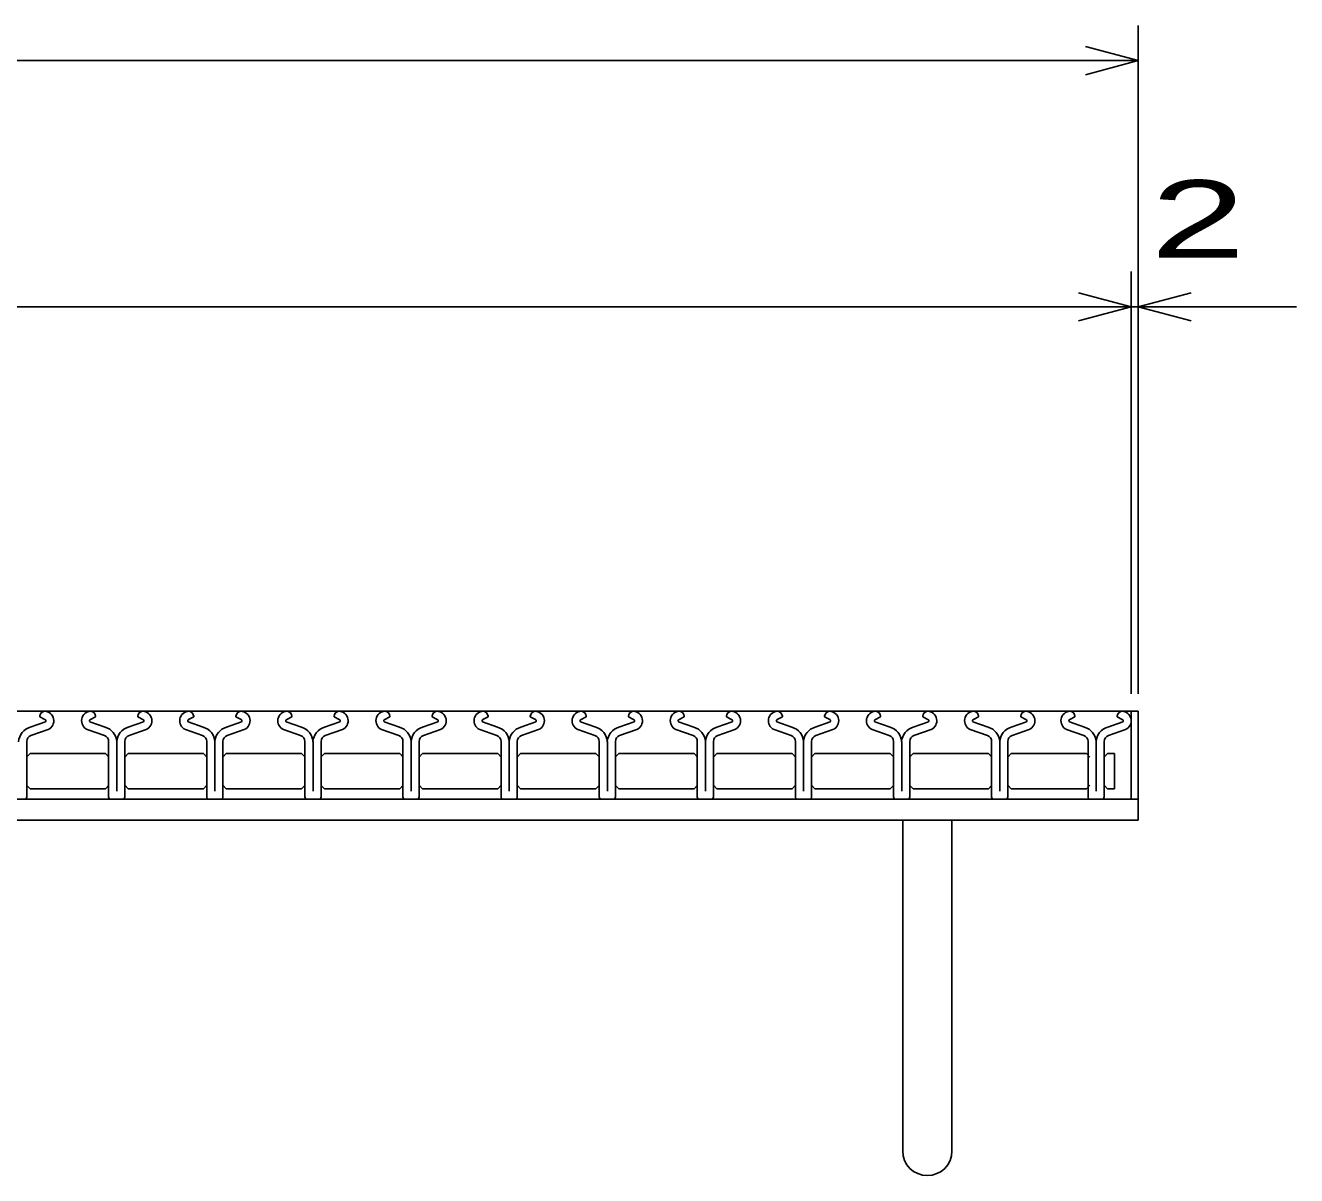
# Model space of a CAD drawing. Units: millimetres, scale not verified. Extents: x -1820 to 1724, y -1285 to 1059.
# Drawn here: x -744.5 to -383, y -644 to -317 of the extents above; entities that cross this region are included whole.
import ezdxf
from ezdxf.enums import TextEntityAlignment as Align

# ---------------------------------------------------------------- set-up
doc = ezdxf.new("R2010")
doc.units = ezdxf.units.MM
doc.header["$LTSCALE"] = 10
for name, color, linetype, lineweight in [('16', 3, 'Continuous', 25), ('19', 6, 'Continuous', 25), ('22', 2, 'Continuous', 25)]:
    doc.layers.add(name, color=color, linetype=linetype, lineweight=lineweight)
doc.styles.add('ベクトル', font='')
doc.styles.get('ベクトル').set_extended_font_data('ベクトル')

msp = doc.modelspace()

# ---------------------------------------------------------------- linework, layer by layer
at = {"layer": '16'}
for p, q in [((-1426, -512), (-430, -512)), ((-430, -537), (-430, -512)), ((-738.8, -515.01), (-743.12, -516.53)), ((-740.4, -513.38), (-740.4, -513.61)), ((-740.4, -513.61), (-738.96, -514.31)), ((-721.8, -516.53), (-726.12, -515.01)), ((-725.96, -514.31), (-724.52, -513.61)), ((-724.52, -513.61), (-724.52, -513.38)), ((-710.9, -515.01), (-715.22, -516.53)), ((-712.5, -513.38), (-712.5, -513.61)), ((-712.5, -513.61), (-711.06, -514.31)), ((-693.9, -516.53), (-698.22, -515.01)), ((-698.06, -514.31), (-696.62, -513.61)), ((-696.62, -513.61), (-696.62, -513.38)), ((-683, -515.01), (-687.32, -516.53)), ((-684.6, -513.38), (-684.6, -513.61)), ((-684.6, -513.61), (-683.16, -514.31)), ((-666, -516.53), (-670.32, -515.01)), ((-670.16, -514.31), (-668.72, -513.61)), ((-668.72, -513.61), (-668.72, -513.38)), ((-655.1, -515.01), (-659.42, -516.53)), ((-656.7, -513.38), (-656.7, -513.61)), ((-656.7, -513.61), (-655.26, -514.31)), ((-638.1, -516.53), (-642.42, -515.01)), ((-642.26, -514.31), (-640.82, -513.61)), ((-640.82, -513.61), (-640.82, -513.38)), ((-627.2, -515.01), (-631.52, -516.53)), ((-628.8, -513.38), (-628.8, -513.61)), ((-628.8, -513.61), (-627.36, -514.31)), ((-610.2, -516.53), (-614.52, -515.01)), ((-614.36, -514.31), (-612.92, -513.61)), ((-612.92, -513.61), (-612.92, -513.38)), ((-599.3, -515.01), (-603.62, -516.53)), ((-600.9, -513.38), (-600.9, -513.61)), ((-600.9, -513.61), (-599.46, -514.31)), ((-582.3, -516.53), (-586.62, -515.01)), ((-586.46, -514.31), (-585.02, -513.61)), ((-585.02, -513.61), (-585.02, -513.38)), ((-571.4, -515.01), (-575.72, -516.53)), ((-573, -513.38), (-573, -513.61)), ((-573, -513.61), (-571.56, -514.31)), ((-554.4, -516.53), (-558.72, -515.01)), ((-558.56, -514.31), (-557.12, -513.61)), ((-557.12, -513.61), (-557.12, -513.38)), ((-543.5, -515.01), (-547.82, -516.53)), ((-545.1, -513.38), (-545.1, -513.61)), ((-545.1, -513.61), (-543.66, -514.31)), ((-526.5, -516.53), (-530.82, -515.01)), ((-530.66, -514.31), (-529.22, -513.61)), ((-529.22, -513.61), (-529.22, -513.38)), ((-515.6, -515.01), (-519.92, -516.53)), ((-517.2, -513.38), (-517.2, -513.61)), ((-517.2, -513.61), (-515.76, -514.31)), ((-498.6, -516.53), (-502.92, -515.01)), ((-502.76, -514.31), (-501.32, -513.61)), ((-501.32, -513.61), (-501.32, -513.38)), ((-487.7, -515.01), (-492.02, -516.53)), ((-489.3, -513.38), (-489.3, -513.61)), ((-489.3, -513.61), (-487.86, -514.31)), ((-470.7, -516.53), (-475.02, -515.01)), ((-474.86, -514.31), (-473.42, -513.61)), ((-473.42, -513.61), (-473.42, -513.38)), ((-459.8, -515.01), (-464.12, -516.53)), ((-461.4, -513.38), (-461.4, -513.61)), ((-461.4, -513.61), (-459.96, -514.31)), ((-443.3, -516.53), (-447.62, -515.01)), ((-447.46, -514.31), (-446.02, -513.61)), ((-446.02, -513.61), (-446.02, -513.38)), ((-432.4, -515.01), (-436.72, -516.53)), ((-434, -513.38), (-434, -513.61)), ((-434, -513.61), (-432.56, -514.31)), ((-742.91, -518.89), (-738.04, -517.18)), ((-726.88, -517.18), (-722.01, -518.89)), ((-715.01, -518.89), (-710.14, -517.18)), ((-698.98, -517.18), (-694.11, -518.89)), ((-687.11, -518.89), (-682.24, -517.18)), ((-671.08, -517.18), (-666.21, -518.89)), ((-659.21, -518.89), (-654.34, -517.18)), ((-643.18, -517.18), (-638.31, -518.89)), ((-631.31, -518.89), (-626.44, -517.18)), ((-615.28, -517.18), (-610.41, -518.89)), ((-603.41, -518.89), (-598.54, -517.18)), ((-587.38, -517.18), (-582.51, -518.89)), ((-575.51, -518.89), (-570.64, -517.18)), ((-559.48, -517.18), (-554.61, -518.89)), ((-547.61, -518.89), (-542.74, -517.18)), ((-531.58, -517.18), (-526.71, -518.89)), ((-519.71, -518.89), (-514.84, -517.18)), ((-503.68, -517.18), (-498.81, -518.89)), ((-491.81, -518.89), (-486.94, -517.18)), ((-475.78, -517.18), (-470.91, -518.89)), ((-463.91, -518.89), (-459.04, -517.18)), ((-448.38, -517.18), (-443.51, -518.89)), ((-436.51, -518.89), (-431.64, -517.18)), ((-744.15, -525), (-743.15, -524)), ((-744.11, -536.31), (-744.11, -520.59)), ((-743.15, -524), (-721.75, -524)), ((-721.75, -524), (-720.75, -525)), ((-720.81, -520.59), (-720.81, -536.31)), ((-718.5, -534.71), (-718.5, -520.64)), ((-716.25, -525), (-715.25, -524)), ((-716.21, -536.31), (-716.21, -520.59)), ((-715.25, -524), (-693.85, -524)), ((-693.85, -524), (-692.85, -525)), ((-692.91, -520.59), (-692.91, -536.31)), ((-690.6, -534.71), (-690.6, -520.64)), ((-688.35, -525), (-687.35, -524)), ((-688.31, -536.31), (-688.31, -520.59)), ((-687.35, -524), (-665.95, -524)), ((-665.95, -524), (-664.95, -525)), ((-665.01, -520.59), (-665.01, -536.31)), ((-662.7, -534.71), (-662.7, -520.64)), ((-660.45, -525), (-659.45, -524)), ((-660.41, -536.31), (-660.41, -520.59)), ((-659.45, -524), (-638.05, -524)), ((-638.05, -524), (-637.05, -525)), ((-637.11, -520.59), (-637.11, -536.31)), ((-634.8, -534.71), (-634.8, -520.64)), ((-632.55, -525), (-631.55, -524)), ((-632.51, -536.31), (-632.51, -520.59)), ((-631.55, -524), (-610.15, -524)), ((-610.15, -524), (-609.15, -525)), ((-609.21, -520.59), (-609.21, -536.31)), ((-606.9, -534.71), (-606.9, -520.64)), ((-604.65, -525), (-603.65, -524)), ((-604.61, -536.31), (-604.61, -520.59)), ((-603.65, -524), (-582.25, -524)), ((-582.25, -524), (-581.25, -525)), ((-581.31, -520.59), (-581.31, -536.31)), ((-579, -534.71), (-579, -520.64)), ((-576.75, -525), (-575.75, -524)), ((-576.71, -536.31), (-576.71, -520.59)), ((-575.75, -524), (-554.35, -524)), ((-554.35, -524), (-553.35, -525)), ((-553.41, -520.59), (-553.41, -536.31)), ((-551.1, -534.71), (-551.1, -520.64)), ((-548.85, -525), (-547.85, -524)), ((-548.81, -536.31), (-548.81, -520.59)), ((-547.85, -524), (-526.45, -524)), ((-526.45, -524), (-525.45, -525)), ((-525.51, -520.59), (-525.51, -536.31)), ((-523.2, -534.71), (-523.2, -520.64)), ((-520.95, -525), (-519.95, -524)), ((-520.91, -536.31), (-520.91, -520.59)), ((-519.95, -524), (-498.55, -524)), ((-498.55, -524), (-497.55, -525)), ((-497.61, -520.59), (-497.61, -536.31)), ((-495.3, -534.71), (-495.3, -520.64)), ((-493.05, -525), (-492.05, -524)), ((-493.01, -536.31), (-493.01, -520.59)), ((-492.05, -524), (-470.65, -524)), ((-470.65, -524), (-469.65, -525)), ((-469.71, -520.59), (-469.71, -536.31)), ((-467.4, -534.71), (-467.4, -520.64)), ((-465.15, -525), (-464.15, -524)), ((-465.11, -536.31), (-465.11, -520.59)), ((-464.15, -524), (-442.75, -524)), ((-442.75, -524), (-441.75, -525)), ((-442.31, -520.59), (-442.31, -536.31)), ((-440, -534.71), (-440, -520.64)), ((-437.75, -525), (-436.75, -524)), ((-437.71, -536.31), (-437.71, -520.59)), ((-436.75, -524), (-434.75, -524)), ((-434.75, -524), (-434.75, -534)), ((-743.15, -534), (-744.15, -533)), ((-721.75, -534), (-743.15, -534)), ((-720.75, -533), (-721.75, -534)), ((-715.25, -534), (-716.25, -533)), ((-693.85, -534), (-715.25, -534)), ((-692.85, -533), (-693.85, -534)), ((-687.35, -534), (-688.35, -533)), ((-665.95, -534), (-687.35, -534)), ((-664.95, -533), (-665.95, -534)), ((-659.45, -534), (-660.45, -533)), ((-638.05, -534), (-659.45, -534)), ((-637.05, -533), (-638.05, -534)), ((-631.55, -534), (-632.55, -533)), ((-610.15, -534), (-631.55, -534)), ((-609.15, -533), (-610.15, -534)), ((-603.65, -534), (-604.65, -533)), ((-582.25, -534), (-603.65, -534)), ((-581.25, -533), (-582.25, -534)), ((-575.75, -534), (-576.75, -533)), ((-554.35, -534), (-575.75, -534)), ((-553.35, -533), (-554.35, -534)), ((-547.85, -534), (-548.85, -533)), ((-526.45, -534), (-547.85, -534)), ((-525.45, -533), (-526.45, -534)), ((-519.95, -534), (-520.95, -533)), ((-498.55, -534), (-519.95, -534)), ((-497.55, -533), (-498.55, -534)), ((-492.05, -534), (-493.05, -533)), ((-470.65, -534), (-492.05, -534)), ((-469.65, -533), (-470.65, -534)), ((-464.15, -534), (-465.15, -533)), ((-442.75, -534), (-464.15, -534)), ((-441.75, -533), (-442.75, -534)), ((-436.75, -534), (-437.75, -533)), ((-434.75, -534), (-436.75, -534)), ((-1426, -537), (-430, -537)), ((-720.11, -537.01), (-716.91, -537.01)), ((-692.21, -537.01), (-689.01, -537.01)), ((-664.31, -537.01), (-661.11, -537.01)), ((-636.41, -537.01), (-633.21, -537.01)), ((-608.51, -537.01), (-605.31, -537.01)), ((-580.61, -537.01), (-577.41, -537.01)), ((-552.71, -537.01), (-549.51, -537.01)), ((-524.81, -537.01), (-521.61, -537.01)), ((-496.91, -537.01), (-493.71, -537.01)), ((-469.01, -537.01), (-465.81, -537.01)), ((-441.61, -537.01), (-438.41, -537.01))]:
    msp.add_line(p, q, dxfattribs=at)
for centre, radius, start, end in [((-738.95, -513.45), 1.45, 94.45, 177.5), ((-739.11, -514.7), 2.7, 293.32, 89.02), ((-725.81, -514.7), 2.7, 90.98, 246.68), ((-725.97, -513.45), 1.45, 2.5, 85.55), ((-711.05, -513.45), 1.45, 94.45, 177.5), ((-711.21, -514.7), 2.7, 293.32, 89.02), ((-697.91, -514.7), 2.7, 90.98, 246.68), ((-698.07, -513.45), 1.45, 2.5, 85.55), ((-683.15, -513.45), 1.45, 94.45, 177.5), ((-683.31, -514.7), 2.7, 293.32, 89.02), ((-670.01, -514.7), 2.7, 90.98, 246.68), ((-670.17, -513.45), 1.45, 2.5, 85.55), ((-655.25, -513.45), 1.45, 94.45, 177.5), ((-655.41, -514.7), 2.7, 293.32, 89.02), ((-642.11, -514.7), 2.7, 90.98, 246.68), ((-642.27, -513.45), 1.45, 2.5, 85.55), ((-627.35, -513.45), 1.45, 94.45, 177.5), ((-627.51, -514.7), 2.7, 293.32, 89.02), ((-614.21, -514.7), 2.7, 90.98, 246.68), ((-614.37, -513.45), 1.45, 2.5, 85.55), ((-599.45, -513.45), 1.45, 94.45, 177.5), ((-599.61, -514.7), 2.7, 293.32, 89.02), ((-586.31, -514.7), 2.7, 90.98, 246.68), ((-586.47, -513.45), 1.45, 2.5, 85.55), ((-571.55, -513.45), 1.45, 94.45, 177.5), ((-571.71, -514.7), 2.7, 293.32, 89.02), ((-558.41, -514.7), 2.7, 90.98, 246.68), ((-558.57, -513.45), 1.45, 2.5, 85.55), ((-543.65, -513.45), 1.45, 94.45, 177.5), ((-543.81, -514.7), 2.7, 293.32, 89.02), ((-530.51, -514.7), 2.7, 90.98, 246.68), ((-530.67, -513.45), 1.45, 2.5, 85.55), ((-515.75, -513.45), 1.45, 94.45, 177.5), ((-515.91, -514.7), 2.7, 293.32, 89.02), ((-502.61, -514.7), 2.7, 90.98, 246.68), ((-502.77, -513.45), 1.45, 2.5, 85.55), ((-487.85, -513.45), 1.45, 94.45, 177.5), ((-488.01, -514.7), 2.7, 293.32, 89.02), ((-474.71, -514.7), 2.7, 90.98, 246.68), ((-474.87, -513.45), 1.45, 2.5, 85.55), ((-459.95, -513.45), 1.45, 94.45, 177.5), ((-460.11, -514.7), 2.7, 293.32, 89.02), ((-447.31, -514.7), 2.7, 90.98, 246.68), ((-447.47, -513.45), 1.45, 2.5, 85.55), ((-432.55, -513.45), 1.45, 94.45, 177.5), ((-432.71, -514.7), 2.7, 293.32, 89.02), ((-741.83, -520.94), 4.6, 106.3, 176.22), ((-739.13, -514.72), 0.44, 317.67, 68.09), ((-725.79, -514.72), 0.44, 111.91, 222.33), ((-723.09, -520.94), 4.6, 3.78, 73.7), ((-713.93, -520.94), 4.6, 106.3, 176.22), ((-711.23, -514.72), 0.44, 317.67, 68.09), ((-697.89, -514.72), 0.44, 111.91, 222.33), ((-695.19, -520.94), 4.6, 3.78, 73.7), ((-686.03, -520.94), 4.6, 106.3, 176.22), ((-683.33, -514.72), 0.44, 317.67, 68.09), ((-669.99, -514.72), 0.44, 111.91, 222.33), ((-667.29, -520.94), 4.6, 3.78, 73.7), ((-658.13, -520.94), 4.6, 106.3, 176.22), ((-655.43, -514.72), 0.44, 317.67, 68.09), ((-642.09, -514.72), 0.44, 111.91, 222.33), ((-639.39, -520.94), 4.6, 3.78, 73.7), ((-630.23, -520.94), 4.6, 106.3, 176.22), ((-627.53, -514.72), 0.44, 317.67, 68.09), ((-614.19, -514.72), 0.44, 111.91, 222.33), ((-611.49, -520.94), 4.6, 3.78, 73.7), ((-602.33, -520.94), 4.6, 106.3, 176.22), ((-599.63, -514.72), 0.44, 317.67, 68.09), ((-586.29, -514.72), 0.44, 111.91, 222.33), ((-583.59, -520.94), 4.6, 3.78, 73.7), ((-574.43, -520.94), 4.6, 106.3, 176.22), ((-571.73, -514.72), 0.44, 317.67, 68.09), ((-558.39, -514.72), 0.44, 111.91, 222.33), ((-555.69, -520.94), 4.6, 3.78, 73.7), ((-546.53, -520.94), 4.6, 106.3, 176.22), ((-543.83, -514.72), 0.44, 317.67, 68.09), ((-530.49, -514.72), 0.44, 111.91, 222.33), ((-527.79, -520.94), 4.6, 3.78, 73.7), ((-518.63, -520.94), 4.6, 106.3, 176.22), ((-515.93, -514.72), 0.44, 317.67, 68.09), ((-502.59, -514.72), 0.44, 111.91, 222.33), ((-499.89, -520.94), 4.6, 3.78, 73.7), ((-490.73, -520.94), 4.6, 106.3, 176.22), ((-488.03, -514.72), 0.44, 317.67, 68.09), ((-474.69, -514.72), 0.44, 111.91, 222.33), ((-471.99, -520.94), 4.6, 3.78, 73.7), ((-462.83, -520.94), 4.6, 106.3, 176.22), ((-460.13, -514.72), 0.44, 317.67, 68.09), ((-447.29, -514.72), 0.44, 111.91, 222.33), ((-444.59, -520.94), 4.6, 3.78, 73.7), ((-435.43, -520.94), 4.6, 106.3, 176.22), ((-432.73, -514.72), 0.44, 317.67, 68.09), ((-742.31, -520.59), 1.8, 109.42, 180), ((-722.61, -520.59), 1.8, 0, 70.58), ((-714.41, -520.59), 1.8, 109.42, 180), ((-694.71, -520.59), 1.8, 0, 70.58), ((-686.51, -520.59), 1.8, 109.42, 180), ((-666.81, -520.59), 1.8, 0, 70.58), ((-658.61, -520.59), 1.8, 109.42, 180), ((-638.91, -520.59), 1.8, 0, 70.58), ((-630.71, -520.59), 1.8, 109.42, 180), ((-611.01, -520.59), 1.8, 0, 70.58), ((-602.81, -520.59), 1.8, 109.42, 180), ((-583.11, -520.59), 1.8, 0, 70.58), ((-574.91, -520.59), 1.8, 109.42, 180), ((-555.21, -520.59), 1.8, 0, 70.58), ((-547.01, -520.59), 1.8, 109.42, 180), ((-527.31, -520.59), 1.8, 0, 70.58), ((-519.11, -520.59), 1.8, 109.42, 180), ((-499.41, -520.59), 1.8, 0, 70.58), ((-491.21, -520.59), 1.8, 109.42, 180), ((-471.51, -520.59), 1.8, 0, 70.58), ((-463.31, -520.59), 1.8, 109.42, 180), ((-444.11, -520.59), 1.8, 0, 70.58), ((-435.91, -520.59), 1.8, 109.42, 180), ((-744.81, -536.31), 0.7, 270, 0), ((-720.11, -536.31), 0.7, 180, 270), ((-716.91, -536.31), 0.7, 270, 0), ((-692.21, -536.31), 0.7, 180, 270), ((-689.01, -536.31), 0.7, 270, 0), ((-664.31, -536.31), 0.7, 180, 270), ((-661.11, -536.31), 0.7, 270, 0), ((-636.41, -536.31), 0.7, 180, 270), ((-633.21, -536.31), 0.7, 270, 0), ((-608.51, -536.31), 0.7, 180, 270), ((-605.31, -536.31), 0.7, 270, 0), ((-580.61, -536.31), 0.7, 180, 270), ((-577.41, -536.31), 0.7, 270, 0), ((-552.71, -536.31), 0.7, 180, 270), ((-549.51, -536.31), 0.7, 270, 0), ((-524.81, -536.31), 0.7, 180, 270), ((-521.61, -536.31), 0.7, 270, 0), ((-496.91, -536.31), 0.7, 180, 270), ((-493.71, -536.31), 0.7, 270, 0), ((-469.01, -536.31), 0.7, 180, 270), ((-465.81, -536.31), 0.7, 270, 0), ((-441.61, -536.31), 0.7, 180, 270), ((-438.41, -536.31), 0.7, 270, 0)]:
    msp.add_arc(centre, radius, start, end, dxfattribs=at)
at = {"layer": '19'}
for p, q in [((-430, -512), (-428, -512)), ((-428, -512), (-428, -537)), ((-1428, -537), (-428, -537)), ((-428, -537), (-428, -543)), ((-428, -543), (-1428, -543)), ((-495, -543), (-495, -637)), ((-481, -637), (-481, -543))]:
    msp.add_line(p, q, dxfattribs=at)
msp.add_arc((-488, -637), 7, 180, 0, dxfattribs=at)
at = {"layer": '22', "color": 4}
for p, q in [((-428, -507), (-428, -317)), ((-428, -327), (-443, -323)), ((-1428, -327), (-428, -327)), ((-443, -331), (-428, -327)), ((-430, -507), (-430, -387)), ((-428, -507), (-428, -387)), ((-430, -397), (-445, -393)), ((-428, -397), (-413, -393)), ((-1426, -397), (-430, -397)), ((-445, -401), (-430, -397)), ((-430, -397), (-428, -397)), ((-413, -401), (-428, -397)), ((-428, -397), (-383, -397))]:
    msp.add_line(p, q, dxfattribs=at)

# ---------------------------------------------------------------- texts
at = {"layer": '22', "style": 'ベクトル', "width": 1.65}
msp.add_text(' 2 ', height=21.99, dxfattribs=at).set_placement((-438, -372), align=Align.MIDDLE_LEFT)

doc.saveas('drawing.dxf')
